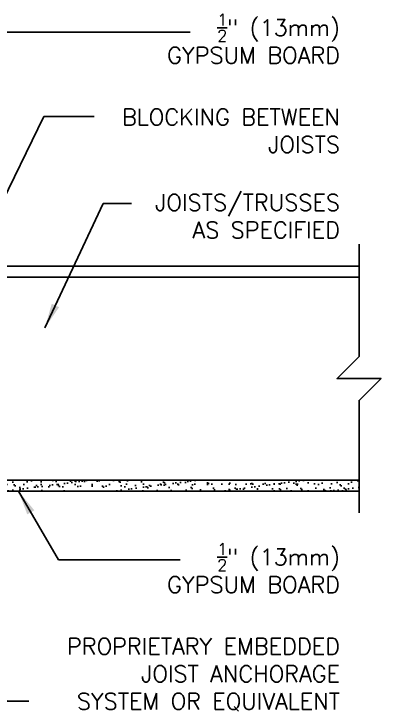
# Model space of a CAD drawing. Header units: inches. Extents: x 109 to 207.6, y 84.6 to 151.9.
# Drawn here: x 190.85 to 207.57, y 118.44 to 150.21 of the extents above; entities that cross this region are included whole.
import ezdxf

# ---------------------------------------------------------------- set-up
doc = ezdxf.new("R2010")
doc.units = ezdxf.units.IN
doc.header["$LTSCALE"] = 0.5
doc.header["$MEASUREMENT"] = 0
for name, color, linetype in [('HATCH', 12, 'Continuous'), ('line25', 2, 'Continuous'), ('LINE9', 9, 'Continuous'), ('TEXT', 4, 'Continuous')]:
    doc.layers.add(name, color=color, linetype=linetype)
doc.styles.add('DIM', font='romans.shx', dxfattribs={"width": 0.7})
doc.styles.add('ROMANS', font='romans.shx', dxfattribs={"height": 0.75})
doc.dimstyles.new('ext_12', dxfattribs={"dimscale": 12, "dimtxt": 0.09375, "dimasz": 0.09375, "dimexe": 0.09375, "dimexo": 0.0625, "dimgap": 0.0625, "dimtad": 1, "dimdec": 1, "dimzin": 3, "dimdsep": 46, "dimlunit": 4, "dimtxsty": 'DIM', "dimcen": 0.09, "dimdle": 0.09375, "dimclrt": 4, "dimadec": 0, "dimazin": 0, "dimtfac": 1, "dimtdec": 1, "dimtmove": 2, "dimatfit": 3, "dimfxl": 1, "dimfrac": 2, "dimtolj": 1, "dimtzin": 0, "dimarcsym": 0})

msp = doc.modelspace()

# ---------------------------------------------------------------- hatches: boundary and pattern name
at = {"layer": 'HATCH'}
h = msp.add_hatch(dxfattribs=at)
h.set_pattern_fill('AR-SAND', color=256, scale=0.25, style=0)
h.set_pattern_definition([(37.5, (76.51806, 8.59527), (-0.0157483, 0.4817059), [0, -0.38, 0, -0.425, 0, -0.40625]), (7.5, (76.51806, 8.5953), (0.4424442, 0.7055365), [0, -0.205, 0, -0.3425, 0, -0.13125]), (327.5, (76.21056, 8.59527), (0.7785355, 0.0014148), [0, -0.125, 0, -0.45, 0, -0.5875]), (317.5, (76.21056, 8.5953), (0.7515317, 0.219419), [0, -0.0625, 0, -0.295, 0, -0.3375])])
h.paths.add_polyline_path([(187.604, 128.966), (187.604, 128.466), (206.57, 128.466), (206.57, 128.966)])

# ---------------------------------------------------------------- linework, layer by layer
at = {"layer": 'line25'}
for p, q in [((187.604, 138.216), (206.57, 138.216)), ((187.604, 128.966), (206.57, 128.966))]:
    msp.add_line(p, q, dxfattribs=at)
at = {"layer": 'LINE9'}
for p, q in [((187.604, 138.716), (206.57, 138.716)), ((187.604, 128.466), (206.57, 128.466))]:
    msp.add_line(p, q, dxfattribs=at)
msp.add_lwpolyline([(206.57, 139.716), (206.57, 134.591), (205.57, 133.591), (207.57, 133.591), (206.57, 132.591), (206.57, 127.466)], dxfattribs=at)

# ---------------------------------------------------------------- texts
at = {"layer": 'TEXT', "char_height": 0.75, "attachment_point": 6, "style": 'ROMANS'}
for s, insert, width in [('\\A1;{\\H0.7x;\\S1/2;}" (13mm) GYPSUM BOARD', (205.701, 149.077), 9.12398), ('BLOCKING BETWEEN JOISTS', (205.701, 144.881), 11.39051), ('JOISTS/TRUSSES AS SPECIFIED', (205.701, 140.987), 9.12398), ('\\A1;{\\H0.7x;\\S1/2;}" (13mm) GYPSUM BOARD', (205.701, 124.954), 9.12398), ('PROPRIETARY EMBEDDED JOIST ANCHORAGE \\PSYSTEM OR EQUIVALENT', (205.701, 120.099), 13.76939)]:
    msp.add_mtext(s, dxfattribs=dict(at, insert=insert, width=width))

# ---------------------------------------------------------------- leaders
at = {"layer": 'TEXT'}
for points, override in [([(188.104, 149.38), (198.867, 149.38)], {"dimgap": 0.0625, "dimtad": 0}), ([(188.397, 137.736), (192.21, 145.531), (194.494, 145.531)], {"dimtad": 0}), ([(192.257, 135.901), (194.914, 141.575), (196.195, 141.575)], {"dimtad": 0}), ([(188.889, 131.312), (190.5, 118.888), (191.519, 118.888)], {"dimtad": 0}), ([(191.048, 128.466), (192.87, 125.334), (198.423, 125.334)], {"dimtad": 0})]:
    msp.add_leader(points, dimstyle='ext_12', override=override, dxfattribs=at)

doc.saveas('drawing.dxf')
